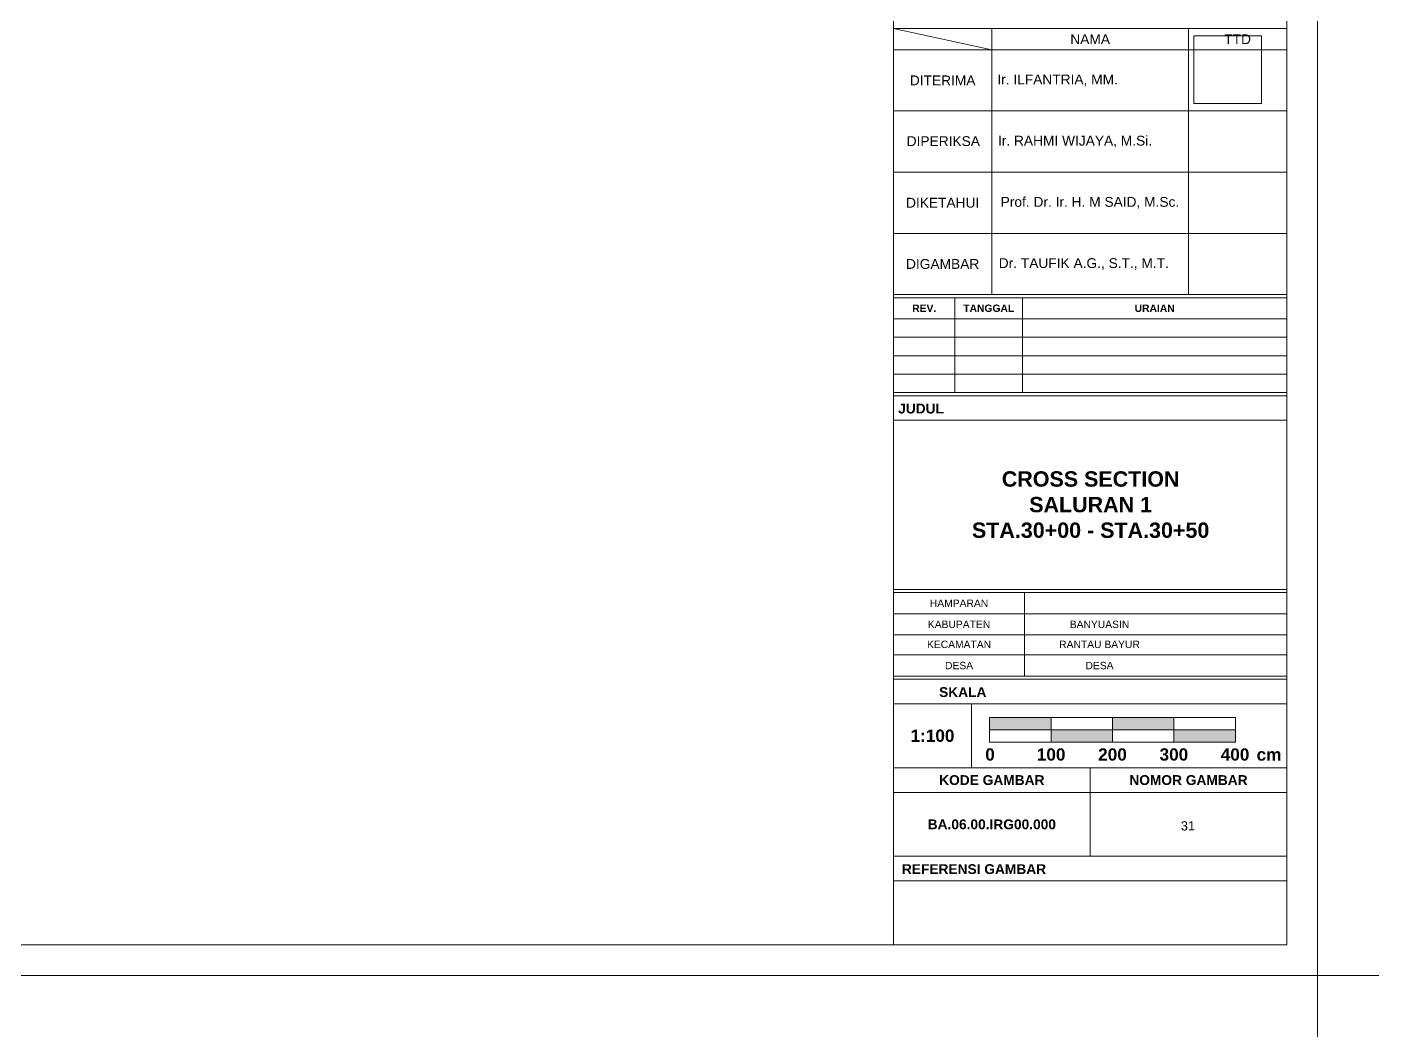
# Model space of a CAD drawing. Header units: metres. Extents: x 84 to 651, y -102 to 458.
# Drawn here: x 179.05 to 201.05, y 197.52 to 213.95 of the extents above; entities that cross this region are included whole.
import ezdxf

# ---------------------------------------------------------------- set-up
doc = ezdxf.new("R2010")
doc.units = ezdxf.units.M
doc.header["$LTSCALE"] = 0.05
doc.header["$MEASUREMENT"] = 0
doc.layers.get('0').update_dxf_attribs({"lineweight": 13})
doc.layers.add('Layout', color=7, linetype='Continuous', lineweight=15)
doc.layers.add('TextElevasiDistance', color=1, linetype='Continuous', lineweight=13)
doc.layers.add('ttd', color=7, linetype='Continuous', lineweight=13, true_color=0xffffff)
doc.styles.get("Standard").update_dxf_attribs({"font": 'arial.ttf', "height": 0.2})
picture_1 = doc.add_image_def('image1.png', size_in_pixel=(1280, 1280))

# ---------------------------------------------------------------- blocks, each defined once
blk = doc.blocks.new('*U73')
at = {"layer": 'Layout'}
blk.add_lwpolyline([(-1.599999999999994, 0.5199999999997544), (1.599999999999994, 0.5199999999997544), (1.599999999999994, -0.5199999999997544), (-1.599999999999994, -0.5199999999997544)], close=True, dxfattribs=at)
blk = doc.blocks.new('*U74')
at = {"color": 0, "linetype": 'ByBlock', "lineweight": -2, "transparency": 16777216}
blk.add_blockref('*U73', (-9.184850993605149e-15, -150), dxfattribs=at)
blk = doc.blocks.new('Numb')
blk.add_blockref('*U74', (-373.9001715911517, 283.9186727888899))
at = {"layer": 'Layout', "lineweight": 100, "attachment_point": 2}
for s, insert, char_height in [('{\\fArial Rounded MT Bold|b0|i0|c0|p34;CROSS SECTION\\PSALURAN 1\\PSTA.30+00 - STA.30+50}', (-375.4922214910432, 139.6620711164415), 0.25), ('31', (-373.9084463939375, 133.9688653959686), 0.15)]:
    blk.add_mtext(s, dxfattribs=dict(at, insert=insert, char_height=char_height))
blk = doc.blocks.new('LayA3')
at = {"color": 1}
blk.add_lwpolyline([(430.0000000000002, 0), (420.0000000000002, 0), (420.0000000000002, -10)], dxfattribs=at)
at = {"layer": 'Layout'}
for p, q in [((351.0000000000002, 5), (351.0000000000002, 292)), ((415.0000000000002, 5), (415.0000000000002, 292)), ((351.0000000000002, 154.0638291738596), (415.0000000000002, 154.0638291738596)), ((367.0000000000002, 154.0638291738596), (367.0000000000002, 110.7774927654864)), ((399.0000000000002, 154.0638291738596), (399.0000000000002, 110.7774927654864)), ((351.0000000000002, 150.6187512285996), (415.0000000000002, 150.6187512285996)), ((351.0000000000002, 140.6584366128213), (415.0000000000002, 140.6584366128213)), ((351.0000000000002, 130.698121997043), (415.0000000000002, 130.698121997043)), ((351.0000000000002, 120.7378073812647), (415.0000000000002, 120.7378073812647)), ((351.0000000000002, 110.7774927654864), (415.0000000000075, 110.7774927654864)), ((351.0000000000002, 110.2774927654859), (415.0000000000075, 110.2774927654859)), ((361.0000000000002, 94.8324148202264), (361.0000000000002, 110.2774927654859)), ((372.0000000000002, 94.8324148202264), (372.0000000000002, 110.2774927654859)), ((351.0000000000002, 106.8324148202264), (415.0000000000002, 106.8324148202264)), ((351.0000000000002, 103.8324148202264), (415.0000000000002, 103.8324148202264)), ((351.0000000000002, 100.8324148202269), (415.0000000000002, 100.8324148202269)), ((351.0000000000002, 97.83241482022686), (415.0000000000002, 97.83241482022686)), ((351.0000000000002, 94.8324148202264), (415.0000000000002, 94.8324148202264)), ((351.0000000000002, 94.3324148202264), (415.0000000000002, 94.3324148202264)), ((351.0000000000075, 90.33241482022686), (415.0000000000075, 90.33241482022686)), ((351.0000000000002, 62.79285217103325), (415.0000000000075, 62.79285217103325)), ((351.0000000000002, 62.29285217103325), (415.0000000000002, 62.29285217103325)), ((372.333333333336, 62.29285217103325), (372.333333333336, 48.69999999999527)), ((351.0000000000002, 58.84777422577372), (415.0000000000002, 58.84777422577372)), ((351.0000000000002, 55.40269628051419), (415.0000000000002, 55.40269628051419)), ((351.0000000000002, 52.14507794525525), (415.0000000000002, 52.14507794525525)), ((351.0000000000002, 48.69999999999527), (415.0000000000002, 48.69999999999527)), ((351.0000000000002, 48.19999999999527), (415.0000000000002, 48.19999999999527)), ((351.0000000000002, 44.19999999999573), (415.0000000000002, 44.19999999999573)), ((363.6927281535829, 33.79999999999563), (363.6927281535829, 44.19999999999573)), ((406.6450048598419, 41.96805142589074), (366.6450048598419, 41.96805142589074)), ((366.6450048598419, 41.96805142589074), (366.6450048598419, 37.96805142589665)), ((376.6450048598419, 41.96805142589074), (376.6450048598419, 37.96805142589665)), ((386.6450048598419, 41.96805142589074), (386.6450048598419, 37.96805142589665)), ((396.6450048598419, 41.96805142589074), (396.6450048598419, 37.96805142589665)), ((406.6450048598419, 41.96805142589074), (406.6450048598419, 37.96805142589665)), ((406.6450048598419, 39.96805142589665), (366.6450048598419, 39.96805142589665)), ((406.6450048598419, 37.96805142589665), (366.6450048598419, 37.96805142589665)), ((351.0000000000002, 33.79999999999563), (415.0000000000002, 33.79999999999563)), ((383.0000000000002, 33.79999999999563), (383.0000000000002, 19.40000000000009)), ((351.0000000000002, 29.79999999999518), (415.0000000000002, 29.79999999999518)), ((351.0000000000002, 19.40000000000009), (415.0000000000002, 19.40000000000009)), ((351.0000000000002, 15.40000000000009), (415.0000000000002, 15.40000000000009)), ((25.00000000000023, 5), (415.0000000000002, 5))]:
    blk.add_line(p, q, dxfattribs=at)
at = {"layer": 'Layout', "ltscale": 0.5}
blk.add_line((351.0000000000002, 154.0638291738596), (367.0000000000002, 150.6187512285996), dxfattribs=at)
at = {"layer": 'Layout'}
blk.add_lwpolyline([(2.273736754432321e-13, 0), (420.0000000000002, 0), (420.0000000000002, 297), (2.273736754432321e-13, 297)], close=True, dxfattribs=at)
for points in [[(366.6450048598419, 41.96805142589074), (376.6450048598419, 41.96805142589074), (366.6450048598419, 39.96805142589665), (376.6450048598419, 39.96805142589665)], [(386.6450048598419, 41.96805142589074), (396.6450048598419, 41.96805142589074), (386.6450048598419, 39.96805142589665), (396.6450048598419, 39.96805142589665)], [(376.6450048598419, 39.96805142589665), (386.6450048598419, 39.96805142589665), (376.6450048598419, 37.96805142589665), (386.6450048598419, 37.96805142589665)], [(396.6450048598419, 39.96805142589665), (406.6450048598419, 39.96805142589665), (396.6450048598419, 37.96805142589665), (406.6450048598419, 37.96805142589665)]]:
    blk.add_solid(points, dxfattribs=at)
for s, insert, char_height, width, attachment_point in [('NAMA', (383.0000000000002, 152.3412902012296), 1.6, 21.02261455425905, 5), ('TTD', (407.0000000000002, 152.3412902012296), 1.6, 21.02261455425905, 5), ('DITERIMA', (359.0000000000002, 145.6385939207103), 1.6, 21.02261455425905, 5), ('Ir. ILFANTRIA, MM.', (377.7077192652871, 145.6385939207103), 1.6, 21.02261455425905, 5), ('DIPERIKSA', (359.1046460289947, 135.7434235156879), 1.6, 21.02261455425905, 5), ('Ir. RAHMI WIJAYA, M.Si.', (380.5404480119398, 135.6782793049319), 1.6, 27.02496113119723, 5), ('DIKETAHUI', (359.0000000000002, 125.7179646891536), 1.6, 21.02261455425905, 5), ('Prof. Dr. Ir. H. M SAID, M.Sc.', (382.9706228331127, 125.7179646891536), 1.6, 34.95275024827133, 5), ('Dr. TAUFIK A.G., S.T., M.T.', (381.9690642630596, 115.7576500733749), 1.6, 31.27662371351635, 5), ('DIGAMBAR', (359.0000000000002, 115.7576500733749), 1.6, 21.02261455425905, 5), ('{\\fArial Rounded MT Bold|b0|i0|c0|p34;REV.}', (356.0000000000002, 108.5549537928564), 1.2, 21.02261455425905, 5), ('{\\fArial Rounded MT Bold|b0|i0|c0|p34;TANGGAL}', (366.5000000000002, 108.5549537928564), 1.2, 21.02261455425905, 5), ('{\\fArial Rounded MT Bold|b0|i0|c0|p34;URAIAN}', (393.5000000000002, 108.5549537928564), 1.2, 21.02261455425905, 5), ('{\\fArial Rounded MT Bold|b0|i0|c0|p34;JUDUL}', (351.757062758945, 92.23217987929456), 1.6, 21.02261455425905, 4), ('HAMPARAN', (361.6666666666717, 60.57031319840371), 1.2, 21.02261455425905, 5), ('KABUPATEN', (361.6666666666717, 57.12523525314373), 1.2, 21.02261455425905, 5), ('BANYUASIN', (384.5259199025425, 57.12523525314373), 1.2, 21.02261455425905, 5), ('KECAMATAN', (361.6666666666717, 53.86761691788433), 1.2, 21.02261455425905, 5), ('RANTAU BAYUR', (384.5259199025425, 53.86761691788433), 1.2, 21.02261455425905, 5), ('DESA', (361.6666666666717, 50.42253897262526), 1.2, 21.02261455425905, 5), ('DESA', (384.5259199025425, 50.42253897262526), 1.2, 21.02261455425905, 5), ('{\\fArial Rounded MT Bold|b0|i0|c0|p34;SKALA}', (362.2683700360797, 46.09976505906798), 1.6, 21.02261455425905, 5), ('{\\fArial Rounded MT Bold|b0|i0|c0|p34;1:100}', (357.3463640768025, 39), 2, 9.772983832695175, 5), ('\\pi26.5392;{\\fArial Rounded MT Bold|b0|i0|c0|p34;0}', (339.389333691812, 35.94327369824714), 2, 54.45196840662486, 4), ('\\pi24.92887;{\\fArial Rounded MT Bold|b0|i0|c0|p34;100}', (349.389333691812, 35.94327369824714), 2, 54.45196840662486, 4), ('\\pi24.91814;{\\fArial Rounded MT Bold|b0|i0|c0|p34;200}', (359.389333691812, 35.94327369824714), 2, 54.45196840662486, 4), ('\\pi24.90942;{\\fArial Rounded MT Bold|b0|i0|c0|p34;300}', (369.389333691812, 35.94327369824714), 2, 54.45196840662486, 4), ('\\pi24.85912;{\\fArial Rounded MT Bold|b0|i0|c0|p34;400}', (379.389333691812, 35.94327369824714), 2, 54.45196840662486, 4), ('\\pi24.55606;{\\fArial Rounded MT Bold|b0|i0|c0|p34;cm}', (385.5320892306192, 35.94327369824714), 2, 52.89080046349338, 4), ('{\\fArial Rounded MT Bold|b0|i0|c0|p34;KODE GAMBAR}', (366.999999999993, 31.7824546349093), 1.6, 31.99999999999987, 5), ('{\\fArial Rounded MT Bold|b0|i0|c0|p34;NOMOR GAMBAR}', (398.999999999993, 31.7824546349093), 1.6, 31.99999999999987, 5), ('{\\fArial Rounded MT Bold|b0|i0|c0|p34;BA.06.00.IRG00.000}', (366.999999999993, 24.57952680424933), 1.6, 31.99999999999987, 5), ('{\\fArial Rounded MT Bold|b0|i0|c0|p34;REFERENSI GAMBAR}', (352.3651133058449, 17.29976505906325), 1.6, 33.21336080559967, 4)]:
    blk.add_mtext(s, dxfattribs=dict(at, insert=insert, char_height=char_height, width=width, attachment_point=attachment_point))
at = {"layer": 'ttd'}
image = blk.add_image(picture_1, insert=(399.8657976413961, 141.854059966132), size_in_units=(11.009398749660361, 11.009398749660361), dxfattribs=at)
image.dxf.flags = 15

msp = doc.modelspace()

# ---------------------------------------------------------------- block references
at = {"layer": 'Layout', "xscale": 0.1, "yscale": 0.1, "zscale": 0.1}
msp.add_blockref('LayA3', (158.045212449133, 198.5233672702775), dxfattribs=at)
at = {"layer": 'TextElevasiDistance'}
msp.add_blockref('Numb', (571.8453840402847, 67.06469448138733), dxfattribs=at)

doc.saveas('drawing.dxf')
